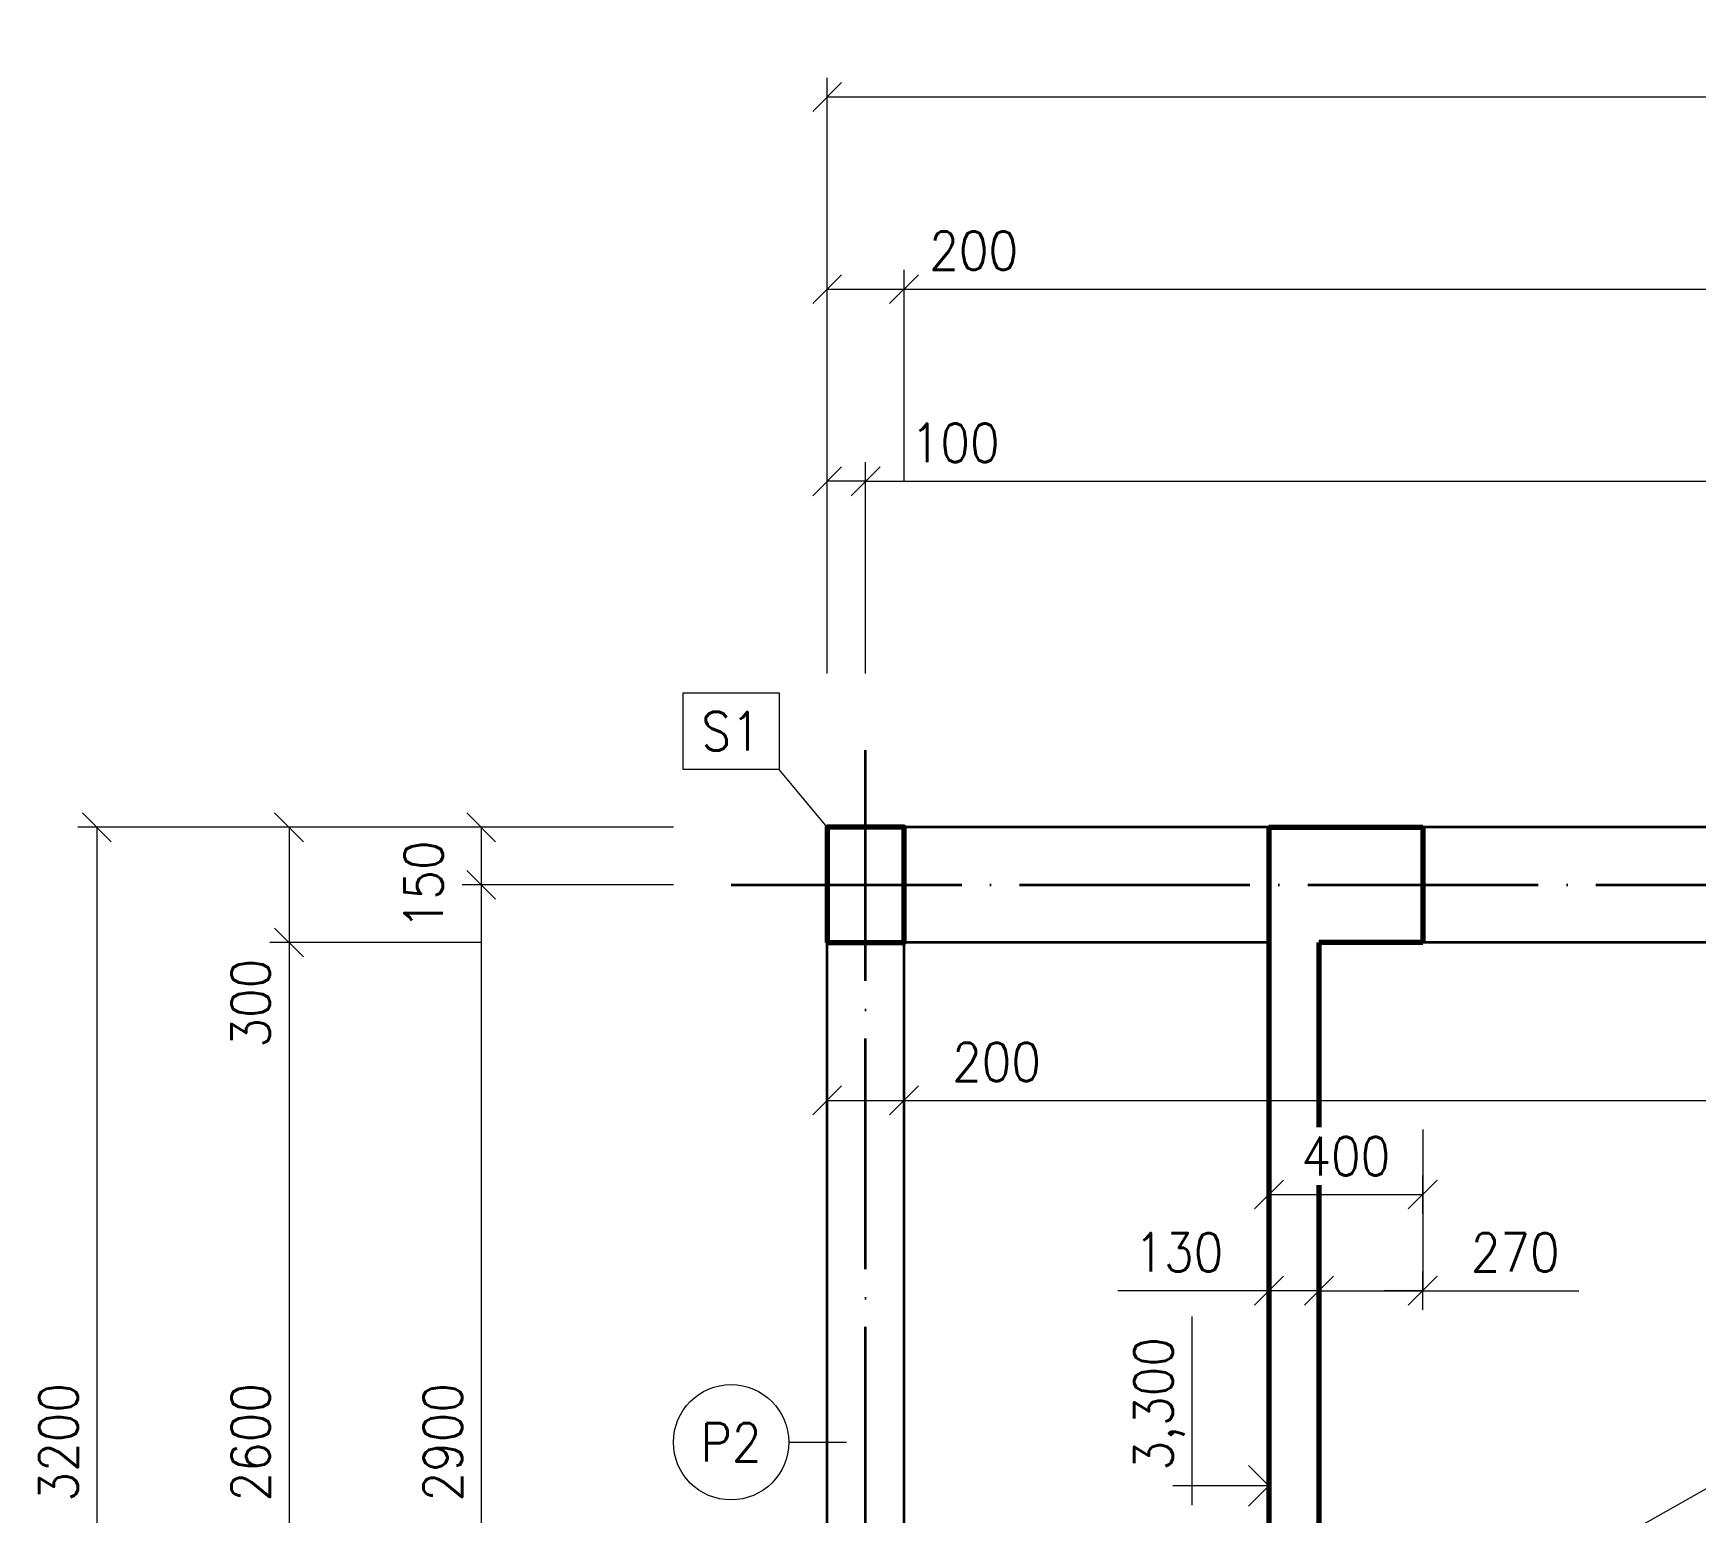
# Model space of a CAD drawing. Header units: millimetres. Extents: x 12191 to 26296, y 7885 to 15101.
# Drawn here: x 12191 to 16516, y 11252 to 15101 of the extents above; entities that cross this region are included whole.
import ezdxf

# ---------------------------------------------------------------- set-up
doc = ezdxf.new("R2010")
doc.units = ezdxf.units.MM
doc.header["$LTSCALE"] = 25
doc.header["$MEASUREMENT"] = 0
doc.linetypes.add('ACAD_ISO04W100', pattern=[30, 24, -3, 0, -3])
for name, color, linetype, lineweight in [('0.18', 51, 'Continuous', 18), ('0.25', 7, 'Continuous', 25), ('0.35', 6, 'Continuous', 35), ('0.7', 30, 'Continuous', 70)]:
    doc.layers.add(name, color=color, linetype=linetype, lineweight=lineweight)
doc.styles.add('MyTextStyle', font='romans.shx', dxfattribs={"width": 0.9})
doc.dimstyles.new('Standard SK ext', dxfattribs={"dimtxt": 100, "dimasz": 75, "dimexe": 50, "dimexo": 0, "dimgap": 50, "dimtad": 1, "dimdec": 0, "dimrnd": 5, "dimzin": 0, "dimdsep": 46, "dimtxsty": 'MyTextStyle', "dimblk": 'OBLIQUE', "dimcen": 0, "dimclrd": 51, "dimclre": 51, "dimadec": 0, "dimazin": 0, "dimtfac": 1, "dimtdec": 0, "dimtofl": 0, "dimtmove": 0, "dimatfit": 2, "dimfxl": 500, "dimfxlon": 1, "dimtolj": 1, "dimtzin": 0, "dimlwd": 18, "dimlwe": 18, "dimarcsym": 0})
doc.dimstyles.new('Standard SK int', dxfattribs={"dimtxt": 100, "dimasz": 75, "dimexe": 50, "dimexo": 0, "dimgap": 50, "dimtad": 1, "dimdec": 0, "dimrnd": 5, "dimzin": 0, "dimtxsty": 'MyTextStyle', "dimblk": 'OBLIQUE', "dimcen": 0, "dimclrd": 51, "dimclre": 51, "dimadec": 0, "dimazin": 1, "dimtm": 1e-09, "dimtfac": 1, "dimtdec": 0, "dimtofl": 0, "dimtmove": 0, "dimatfit": 2, "dimfxl": 50, "dimfxlon": 1, "dimtfill": 1, "dimtfillclr": 250, "dimtolj": 1, "dimtzin": 0, "dimlwd": 18, "dimlwe": 18, "dimarcsym": 0})

# ---------------------------------------------------------------- blocks, each defined once
blk = doc.blocks.new('_Oblique')
at = {"color": 0, "linetype": 'ByBlock', "lineweight": -2}
blk.add_line((-0.5, -0.5), (0.5, 0.5), dxfattribs=at)
blk = doc.blocks.new('*D13')
at = {"layer": '0.25', "color": 51, "linetype": 'Continuous', "lineweight": 18, "transparency": 16777216}
for p, q in [((14356.3, 13435.3), (14356.3, 13985.3)), ((19156.3, 13435.3), (19156.3, 13985.3)), ((14356.3, 13935.3), (19156.3, 13935.3))]:
    blk.add_line(p, q, dxfattribs=at)
at = {"layer": 'Defpoints', "color": 0, "linetype": 'Continuous', "transparency": 16777216}
for p in [(19156.3, 13935.3), (14356.3, 12935.3), (19156.3, 12935.3)]:
    blk.add_point(p, dxfattribs=at)
at = {"layer": '0.25', "color": 51, "linetype": 'Continuous', "lineweight": 18, "transparency": 16777216, "xscale": 75, "yscale": 75, "zscale": 75, "rotation": 180}
blk.add_blockref('_Oblique', (14356.3, 13935.3), dxfattribs=at)
at = {"layer": '0.25', "color": 51, "linetype": 'Continuous', "lineweight": 18, "transparency": 16777216, "xscale": 75, "yscale": 75, "zscale": 75}
blk.add_blockref('_Oblique', (19156.3, 13935.3), dxfattribs=at)
at = {"layer": '0.25', "color": 0, "linetype": 'Continuous', "transparency": 16777216, "insert": (16756.3, 14035.3), "char_height": 100, "attachment_point": 5, "style": 'MyTextStyle'}
blk.add_mtext('\\A1;4800', dxfattribs=at)
blk = doc.blocks.new('*D15')
at = {"layer": '0.25', "color": 51, "linetype": 'Continuous', "lineweight": 18, "transparency": 16777216}
for p, q in [((14256.3, 13435.3), (14256.3, 13985.3)), ((14356.3, 13435.3), (14356.3, 13985.3)), ((14356.3, 13935.3), (14256.3, 13935.3))]:
    blk.add_line(p, q, dxfattribs=at)
at = {"layer": 'Defpoints', "color": 0, "linetype": 'Continuous', "transparency": 16777216}
for p in [(14256.3, 13935.3), (14256.3, 12935.3), (14356.3, 12935.3)]:
    blk.add_point(p, dxfattribs=at)
at = {"layer": '0.25', "color": 51, "linetype": 'Continuous', "lineweight": 18, "transparency": 16777216, "xscale": 75, "yscale": 75, "zscale": 75, "rotation": 180}
blk.add_blockref('_Oblique', (14256.3, 13935.3), dxfattribs=at)
at = {"layer": '0.25', "color": 51, "linetype": 'Continuous', "lineweight": 18, "transparency": 16777216, "xscale": 75, "yscale": 75, "zscale": 75}
blk.add_blockref('_Oblique', (14356.3, 13935.3), dxfattribs=at)
at = {"layer": '0.25', "color": 0, "linetype": 'Continuous', "transparency": 16777216, "insert": (14589.4, 14035.3), "char_height": 100, "attachment_point": 5, "style": 'MyTextStyle'}
blk.add_mtext('\\A1;100', dxfattribs=at)
blk = doc.blocks.new('*D10')
at = {"layer": '0.25', "color": 51, "linetype": 'Continuous', "lineweight": 18, "transparency": 16777216}
for p, q in [((14256.3, 13935.3), (14256.3, 14485.3)), ((14456.3, 13935.3), (14456.3, 14485.3)), ((14256.3, 14435.3), (14456.3, 14435.3))]:
    blk.add_line(p, q, dxfattribs=at)
at = {"layer": 'Defpoints', "color": 0, "linetype": 'Continuous', "transparency": 16777216}
for p in [(14456.3, 14435.3), (14256.3, 12977.3), (14456.3, 12977.3)]:
    blk.add_point(p, dxfattribs=at)
at = {"layer": '0.25', "color": 51, "linetype": 'Continuous', "lineweight": 18, "transparency": 16777216, "xscale": 75, "yscale": 75, "zscale": 75, "rotation": 180}
blk.add_blockref('_Oblique', (14256.3, 14435.3), dxfattribs=at)
at = {"layer": '0.25', "color": 51, "linetype": 'Continuous', "lineweight": 18, "transparency": 16777216, "xscale": 75, "yscale": 75, "zscale": 75}
blk.add_blockref('_Oblique', (14456.3, 14435.3), dxfattribs=at)
at = {"layer": '0.25', "color": 0, "linetype": 'Continuous', "transparency": 16777216, "insert": (14637.4, 14535.3), "char_height": 100, "attachment_point": 5, "style": 'MyTextStyle'}
blk.add_mtext('\\A1;200', dxfattribs=at)
blk = doc.blocks.new('*D11')
at = {"layer": '0.25', "color": 51, "linetype": 'Continuous', "lineweight": 18, "transparency": 16777216}
for p, q in [((14456.3, 13935.3), (14456.3, 14485.3)), ((19056.3, 13935.3), (19056.3, 14485.3)), ((14456.3, 14435.3), (19056.3, 14435.3))]:
    blk.add_line(p, q, dxfattribs=at)
at = {"layer": 'Defpoints', "color": 0, "linetype": 'Continuous', "transparency": 16777216}
for p in [(19056.3, 14435.3), (14456.3, 12977.3), (19056.3, 12977.3)]:
    blk.add_point(p, dxfattribs=at)
at = {"layer": '0.25', "color": 51, "linetype": 'Continuous', "lineweight": 18, "transparency": 16777216, "xscale": 75, "yscale": 75, "zscale": 75, "rotation": 180}
blk.add_blockref('_Oblique', (14456.3, 14435.3), dxfattribs=at)
at = {"layer": '0.25', "color": 51, "linetype": 'Continuous', "lineweight": 18, "transparency": 16777216, "xscale": 75, "yscale": 75, "zscale": 75}
blk.add_blockref('_Oblique', (19056.3, 14435.3), dxfattribs=at)
at = {"layer": '0.25', "color": 0, "linetype": 'Continuous', "transparency": 16777216, "insert": (16756.3, 14535.3), "char_height": 100, "attachment_point": 5, "style": 'MyTextStyle'}
blk.add_mtext('\\A1;4600', dxfattribs=at)
blk = doc.blocks.new('*D12')
at = {"layer": '0.25', "color": 51, "linetype": 'Continuous', "lineweight": 18, "transparency": 16777216}
for p, q in [((14256.3, 14435.3), (14256.3, 14985.3)), ((19256.3, 14435.3), (19256.3, 14985.3)), ((14256.3, 14935.3), (19256.3, 14935.3))]:
    blk.add_line(p, q, dxfattribs=at)
at = {"layer": 'Defpoints', "color": 0, "linetype": 'Continuous', "transparency": 16777216}
for p in [(19256.3, 14935.3), (14256.3, 12935.3), (19256.3, 12935.3)]:
    blk.add_point(p, dxfattribs=at)
at = {"layer": '0.25', "color": 51, "linetype": 'Continuous', "lineweight": 18, "transparency": 16777216, "xscale": 75, "yscale": 75, "zscale": 75, "rotation": 180}
blk.add_blockref('_Oblique', (14256.3, 14935.3), dxfattribs=at)
at = {"layer": '0.25', "color": 51, "linetype": 'Continuous', "lineweight": 18, "transparency": 16777216, "xscale": 75, "yscale": 75, "zscale": 75}
blk.add_blockref('_Oblique', (19256.3, 14935.3), dxfattribs=at)
at = {"layer": '0.25', "color": 0, "linetype": 'Continuous', "transparency": 16777216, "insert": (16756.3, 15035.3), "char_height": 100, "attachment_point": 5, "style": 'MyTextStyle'}
blk.add_mtext('\\A1;5000', dxfattribs=at)
blk = doc.blocks.new('*D29')
at = {"layer": '0.25', "color": 51, "linetype": 'Continuous', "lineweight": 18, "transparency": 16777216}
for p, q in [((13856.3, 13035.3), (13306.3, 13035.3)), ((13356.3, 13035.3), (13356.3, 12885.3)), ((13856.3, 12885.3), (13306.3, 12885.3))]:
    blk.add_line(p, q, dxfattribs=at)
at = {"layer": 'Defpoints', "color": 0, "linetype": 'Continuous', "transparency": 16777216}
for p in [(14356.3, 13035.3), (13356.3, 12885.3), (14356.3, 12885.3)]:
    blk.add_point(p, dxfattribs=at)
at = {"layer": '0.25', "color": 51, "linetype": 'Continuous', "lineweight": 18, "transparency": 16777216, "xscale": 75, "yscale": 75, "zscale": 75}
for p, rotation in [((13356.3, 13035.3), 90), ((13356.3, 12885.3), 270)]:
    blk.add_blockref('_Oblique', p, dxfattribs=dict(at, rotation=rotation))
at = {"layer": '0.25', "color": 0, "linetype": 'Continuous', "transparency": 16777216, "insert": (13206.3, 12885.3), "char_height": 100, "attachment_point": 5, "rotation": 90, "style": 'MyTextStyle'}
blk.add_mtext('\\A1;150', dxfattribs=at)
blk = doc.blocks.new('*D24')
at = {"layer": '0.25', "color": 51, "linetype": 'Continuous', "lineweight": 18, "transparency": 16777216}
for p, q in [((13856.3, 12885.3), (13306.3, 12885.3)), ((13356.3, 12885.3), (13356.3, 9985.3)), ((13856.3, 9985.3), (13306.3, 9985.3))]:
    blk.add_line(p, q, dxfattribs=at)
at = {"layer": 'Defpoints', "color": 0, "linetype": 'Continuous', "transparency": 16777216}
for p in [(14356.3, 12885.3), (13356.3, 9985.3), (14356.3, 9985.3)]:
    blk.add_point(p, dxfattribs=at)
at = {"layer": '0.25', "color": 51, "linetype": 'Continuous', "lineweight": 18, "transparency": 16777216, "xscale": 75, "yscale": 75, "zscale": 75}
for p, rotation in [((13356.3, 12885.3), 90), ((13356.3, 9985.3), 270)]:
    blk.add_blockref('_Oblique', p, dxfattribs=dict(at, rotation=rotation))
at = {"layer": '0.25', "color": 0, "linetype": 'Continuous', "transparency": 16777216, "insert": (13256.3, 11435.3), "char_height": 100, "attachment_point": 5, "rotation": 90, "style": 'MyTextStyle'}
blk.add_mtext('\\A1;2900', dxfattribs=at)
blk = doc.blocks.new('*D26')
at = {"layer": '0.25', "color": 51, "linetype": 'Continuous', "lineweight": 18, "transparency": 16777216}
for p, q in [((13356.3, 13035.3), (12806.3, 13035.3)), ((12856.3, 13035.3), (12856.3, 12735.3)), ((13356.3, 12735.3), (12806.3, 12735.3))]:
    blk.add_line(p, q, dxfattribs=at)
at = {"layer": 'Defpoints', "color": 0, "linetype": 'Continuous', "transparency": 16777216}
for p in [(14356.3, 13035.3), (12856.3, 12735.3), (14356.3, 12735.3)]:
    blk.add_point(p, dxfattribs=at)
at = {"layer": '0.25', "color": 51, "linetype": 'Continuous', "lineweight": 18, "transparency": 16777216, "xscale": 75, "yscale": 75, "zscale": 75}
for p, rotation in [((12856.3, 13035.3), 90), ((12856.3, 12735.3), 270)]:
    blk.add_blockref('_Oblique', p, dxfattribs=dict(at, rotation=rotation))
at = {"layer": '0.25', "color": 0, "linetype": 'Continuous', "transparency": 16777216, "insert": (12756.3, 12577.6), "char_height": 100, "attachment_point": 5, "rotation": 90, "style": 'MyTextStyle'}
blk.add_mtext('\\A1;300', dxfattribs=at)
blk = doc.blocks.new('*D27')
at = {"layer": '0.25', "color": 51, "linetype": 'Continuous', "lineweight": 18, "transparency": 16777216}
for p, q in [((13356.3, 12735.3), (12806.3, 12735.3)), ((12856.3, 12735.3), (12856.3, 10135.3)), ((13356.3, 10135.3), (12806.3, 10135.3))]:
    blk.add_line(p, q, dxfattribs=at)
at = {"layer": 'Defpoints', "color": 0, "linetype": 'Continuous', "transparency": 16777216}
for p in [(14356.3, 12735.3), (12856.3, 10135.3), (14356.3, 10135.3)]:
    blk.add_point(p, dxfattribs=at)
at = {"layer": '0.25', "color": 51, "linetype": 'Continuous', "lineweight": 18, "transparency": 16777216, "xscale": 75, "yscale": 75, "zscale": 75}
for p, rotation in [((12856.3, 12735.3), 90), ((12856.3, 10135.3), 270)]:
    blk.add_blockref('_Oblique', p, dxfattribs=dict(at, rotation=rotation))
at = {"layer": '0.25', "color": 0, "linetype": 'Continuous', "transparency": 16777216, "insert": (12756.3, 11435.3), "char_height": 100, "attachment_point": 5, "rotation": 90, "style": 'MyTextStyle'}
blk.add_mtext('\\A1;2600', dxfattribs=at)
blk = doc.blocks.new('*D23')
at = {"layer": '0.25', "color": 51, "linetype": 'Continuous', "lineweight": 18, "transparency": 16777216}
for p, q in [((12856.3, 13035.3), (12306.3, 13035.3)), ((12356.3, 13035.3), (12356.3, 9835.3)), ((12856.3, 9835.3), (12306.3, 9835.3))]:
    blk.add_line(p, q, dxfattribs=at)
at = {"layer": 'Defpoints', "color": 0, "linetype": 'Continuous', "transparency": 16777216}
for p in [(14356.3, 13035.3), (12356.3, 9835.3), (14356.3, 9835.3)]:
    blk.add_point(p, dxfattribs=at)
at = {"layer": '0.25', "color": 51, "linetype": 'Continuous', "lineweight": 18, "transparency": 16777216, "xscale": 75, "yscale": 75, "zscale": 75}
for p, rotation in [((12356.3, 13035.3), 90), ((12356.3, 9835.3), 270)]:
    blk.add_blockref('_Oblique', p, dxfattribs=dict(at, rotation=rotation))
at = {"layer": '0.25', "color": 0, "linetype": 'Continuous', "transparency": 16777216, "insert": (12256.3, 11435.3), "char_height": 100, "attachment_point": 5, "rotation": 90, "style": 'MyTextStyle'}
blk.add_mtext('\\A1;3200', dxfattribs=at)
blk = doc.blocks.new('*D30')
at = {"layer": '0.25', "color": 51, "linetype": 'Continuous', "lineweight": 18, "transparency": 16777216}
for p, q in [((14256.3, 12374.8), (14256.3, 12274.8)), ((14456.3, 12374.8), (14456.3, 12274.8)), ((14256.3, 12324.8), (14456.3, 12324.8)), ((14456.3, 12324.8), (14862.8, 12324.8))]:
    blk.add_line(p, q, dxfattribs=at)
at = {"layer": 'Defpoints', "color": 0, "linetype": 'Continuous', "transparency": 16777216}
for p in [(14256.3, 12735.3), (14456.3, 12735.3), (14456.3, 12324.8)]:
    blk.add_point(p, dxfattribs=at)
at = {"layer": '0.25', "color": 51, "linetype": 'Continuous', "lineweight": 18, "transparency": 16777216, "xscale": 75, "yscale": 75, "zscale": 75, "rotation": 180}
blk.add_blockref('_Oblique', (14256.3, 12324.8), dxfattribs=at)
at = {"layer": '0.25', "color": 51, "linetype": 'Continuous', "lineweight": 18, "transparency": 16777216, "xscale": 75, "yscale": 75, "zscale": 75}
blk.add_blockref('_Oblique', (14456.3, 12324.8), dxfattribs=at)
at = {"layer": '0.25', "color": 0, "linetype": 'Continuous', "transparency": 16777216, "insert": (14697, 12424.8), "char_height": 100, "attachment_point": 5, "style": 'MyTextStyle', "bg_fill": 3, "box_fill_scale": 1.25, "bg_fill_color": 256, "bg_fill_true_color": 13158600, "bg_fill_transparency": 0}
blk.add_mtext('\\A1;200', dxfattribs=at)
blk = doc.blocks.new('*D31')
at = {"layer": '0.25', "color": 51, "linetype": 'Continuous', "lineweight": 18, "transparency": 16777216}
for p, q in [((14456.3, 12374.8), (14456.3, 12274.8)), ((19056.3, 12374.8), (19056.3, 12274.8)), ((14456.3, 12324.8), (19056.3, 12324.8))]:
    blk.add_line(p, q, dxfattribs=at)
at = {"layer": 'Defpoints', "color": 0, "linetype": 'Continuous', "transparency": 16777216}
for p in [(14456.3, 12735.3), (19056.3, 12735.3), (19056.3, 12324.8)]:
    blk.add_point(p, dxfattribs=at)
at = {"layer": '0.25', "color": 51, "linetype": 'Continuous', "lineweight": 18, "transparency": 16777216, "xscale": 75, "yscale": 75, "zscale": 75, "rotation": 180}
blk.add_blockref('_Oblique', (14456.3, 12324.8), dxfattribs=at)
at = {"layer": '0.25', "color": 51, "linetype": 'Continuous', "lineweight": 18, "transparency": 16777216, "xscale": 75, "yscale": 75, "zscale": 75}
blk.add_blockref('_Oblique', (19056.3, 12324.8), dxfattribs=at)
at = {"layer": '0.25', "color": 0, "linetype": 'Continuous', "transparency": 16777216, "insert": (16756.3, 12424.8), "char_height": 100, "attachment_point": 5, "style": 'MyTextStyle', "bg_fill": 3, "box_fill_scale": 1.25, "bg_fill_color": 256, "bg_fill_true_color": 13158600, "bg_fill_transparency": 0}
blk.add_mtext('\\A1;4600', dxfattribs=at)
blk = doc.blocks.new('*D39')
at = {"layer": '0.25', "color": 51, "linetype": 'Continuous', "lineweight": 18, "transparency": 16777216}
for p, q in [((15405.8, 12029.7), (15405.8, 12129.7)), ((15805.8, 12029.7), (15805.8, 12129.7)), ((15405.8, 12079.7), (15805.8, 12079.7))]:
    blk.add_line(p, q, dxfattribs=at)
at = {"layer": 'Defpoints', "color": 0, "linetype": 'Continuous', "transparency": 16777216}
for p in [(15805.8, 12079.7), (15405.8, 11418), (15805.8, 11418)]:
    blk.add_point(p, dxfattribs=at)
at = {"layer": '0.25', "color": 51, "linetype": 'Continuous', "lineweight": 18, "transparency": 16777216, "xscale": 75, "yscale": 75, "zscale": 75, "rotation": 180}
blk.add_blockref('_Oblique', (15405.8, 12079.7), dxfattribs=at)
at = {"layer": '0.25', "color": 51, "linetype": 'Continuous', "lineweight": 18, "transparency": 16777216, "xscale": 75, "yscale": 75, "zscale": 75}
blk.add_blockref('_Oblique', (15805.8, 12079.7), dxfattribs=at)
at = {"layer": '0.25', "color": 0, "linetype": 'Continuous', "transparency": 16777216, "insert": (15605.8, 12179.7), "char_height": 100, "attachment_point": 5, "style": 'MyTextStyle', "bg_fill": 3, "box_fill_scale": 1.25, "bg_fill_color": 256, "bg_fill_true_color": 13158600, "bg_fill_transparency": 0}
blk.add_mtext('\\A1;400', dxfattribs=at)
blk = doc.blocks.new('*D40')
at = {"layer": '0.25', "color": 51, "linetype": 'Continuous', "lineweight": 18, "transparency": 16777216}
for p, q in [((15405.8, 11879.5), (15405.8, 11779.5)), ((15535.8, 11879.5), (15535.8, 11779.5)), ((15405.8, 11829.5), (15012.2, 11829.5)), ((15535.8, 11829.5), (15405.8, 11829.5))]:
    blk.add_line(p, q, dxfattribs=at)
at = {"layer": 'Defpoints', "color": 0, "linetype": 'Continuous', "transparency": 16777216}
for p in [(15405.8, 12735.3), (15535.8, 12735.3), (15405.8, 11829.5)]:
    blk.add_point(p, dxfattribs=at)
at = {"layer": '0.25', "color": 51, "linetype": 'Continuous', "lineweight": 18, "transparency": 16777216, "xscale": 75, "yscale": 75, "zscale": 75, "rotation": 180}
blk.add_blockref('_Oblique', (15405.8, 11829.5), dxfattribs=at)
at = {"layer": '0.25', "color": 51, "linetype": 'Continuous', "lineweight": 18, "transparency": 16777216, "xscale": 75, "yscale": 75, "zscale": 75}
blk.add_blockref('_Oblique', (15535.8, 11829.5), dxfattribs=at)
at = {"layer": '0.25', "color": 0, "linetype": 'Continuous', "transparency": 16777216, "insert": (15171.5, 11929.5), "char_height": 100, "attachment_point": 5, "style": 'MyTextStyle'}
blk.add_mtext('\\A1;130', dxfattribs=at)
blk = doc.blocks.new('*D41')
at = {"layer": '0.25', "color": 51, "linetype": 'Continuous', "lineweight": 18, "transparency": 16777216}
for p, q in [((15535.8, 11879.5), (15535.8, 11779.5)), ((15805.8, 11779.5), (15805.8, 11879.5)), ((15535.8, 11829.5), (15805.8, 11829.5)), ((15805.8, 11829.5), (16212.2, 11829.5))]:
    blk.add_line(p, q, dxfattribs=at)
at = {"layer": 'Defpoints', "color": 0, "linetype": 'Continuous', "transparency": 16777216}
for p in [(15535.8, 12735.3), (15805.8, 11829.5), (15805.8, 11718)]:
    blk.add_point(p, dxfattribs=at)
at = {"layer": '0.25', "color": 51, "linetype": 'Continuous', "lineweight": 18, "transparency": 16777216, "xscale": 75, "yscale": 75, "zscale": 75, "rotation": 180}
blk.add_blockref('_Oblique', (15535.8, 11829.5), dxfattribs=at)
at = {"layer": '0.25', "color": 51, "linetype": 'Continuous', "lineweight": 18, "transparency": 16777216, "xscale": 75, "yscale": 75, "zscale": 75}
blk.add_blockref('_Oblique', (15805.8, 11829.5), dxfattribs=at)
at = {"layer": '0.25', "color": 0, "linetype": 'Continuous', "transparency": 16777216, "insert": (16046.5, 11929.5), "char_height": 100, "attachment_point": 5, "style": 'MyTextStyle', "bg_fill": 3, "box_fill_scale": 1.25, "bg_fill_color": 256, "bg_fill_true_color": 13158600, "bg_fill_transparency": 0}
blk.add_mtext('\\A1;270', dxfattribs=at)

msp = doc.modelspace()

# ---------------------------------------------------------------- linework, layer by layer
at = {"layer": '0.18', "linetype": 'Continuous'}
for p, q in [((14256.3, 13035.3), (14131.3, 13185.3)), ((15205.8, 11271.8), (15205.8, 11762.2)), ((14156.3, 11435.3), (14306.3, 11435.3)), ((14456.3, 10135.3), (16625.7, 11361.5)), ((15405.8, 11321.8), (15352.7, 11374.8)), ((15405.8, 11321.8), (15155.8, 11321.8)), ((15405.8, 11321.8), (15352.7, 11268.8))]:
    msp.add_line(p, q, dxfattribs=at)
msp.add_lwpolyline([(14131.3, 13185.3), (13881.3, 13185.3), (13881.3, 13385.3), (14131.3, 13385.3)], close=True, dxfattribs=at)
msp.add_circle((14006.3, 11435.3), 150, dxfattribs=at)
at = {"layer": '0.35', "linetype": 'ACAD_ISO04W100'}
for p, q in [((14356.3, 9635.3), (14356.3, 13285.3)), ((14006.3, 12885.3), (19506.3, 12885.3))]:
    msp.add_line(p, q, dxfattribs=at)
at = {"layer": '0.35', "linetype": 'Continuous'}
for p, q in [((15405.8, 13035.3), (14456.3, 13035.3)), ((19056.3, 13035.3), (15805.8, 13035.3)), ((14256.3, 10891.2), (14256.3, 12735.3)), ((15405.8, 12735.3), (14456.3, 12735.3)), ((14456.3, 10891.2), (14456.3, 12735.3)), ((19056.3, 12735.3), (15805.8, 12735.3))]:
    msp.add_line(p, q, dxfattribs=at)
at = {"layer": '0.7', "linetype": 'Continuous'}
for p, q in [((15405.8, 13035.3), (15405.8, 9835.3)), ((15405.8, 13035.3), (15805.8, 13035.3)), ((15805.8, 13035.3), (15805.8, 12735.3)), ((15805.8, 12735.3), (15535.8, 12735.3)), ((15535.8, 12735.3), (15535.8, 10135.3))]:
    msp.add_line(p, q, dxfattribs=at)
msp.add_lwpolyline([(14256.3, 12735.3), (14456.3, 12735.3), (14456.3, 13035.3), (14256.3, 13035.3)], close=True, dxfattribs=at)

# ---------------------------------------------------------------- texts
at = {"layer": '0.25', "linetype": 'Continuous', "char_height": 100, "attachment_point": 5, "style": 'MyTextStyle'}
for s, insert in [('{\\Fromans|c238;S1}', (14006.3, 13285.3)), ('{\\Fromans|c238;P2}', (14006.3, 11435.3))]:
    msp.add_mtext_dynamic_manual_height_columns(s, width=150, gutter_width=500, heights=[0], dxfattribs=dict(at, insert=insert))
at = {"layer": '0.25', "linetype": 'Continuous', "insert": (15185.8, 11361.8), "char_height": 100, "attachment_point": 7, "rotation": 90, "style": 'MyTextStyle'}
msp.add_mtext_dynamic_manual_height_columns('{\\Fromans|c238;3,300}', width=371.261, gutter_width=500, heights=[0], dxfattribs=at)

# ---------------------------------------------------------------- dimensions: what is measured, and where the dimension line sits
at = {"layer": '0.25', "linetype": 'Continuous'}
dim = msp.add_linear_dim(base=(19256.3, 14935.3), p1=(14256.3, 12935.3), p2=(19256.3, 12935.3), dimstyle='Standard SK ext', dxfattribs=at)
dim.commit()
dim.dimension.update_dxf_attribs({"geometry": '*D12', "text_midpoint": (16756.3, 15035.3)})
for base, p1, p2, picture, middle in [((14456.3, 14435.3), (14256.3, 12977.3), (14456.3, 12977.3), '*D10', (14637.4, 14435.3)), ((14256.3, 13935.3), (14356.3, 12935.3), (14256.3, 12935.3), '*D15', (14589.4, 13935.3))]:
    dim = msp.add_linear_dim(base=base, p1=p1, p2=p2, dimstyle='Standard SK ext', override={"dimtmove": 1}, dxfattribs=at)
    dim.commit()
    dim.dimension.update_dxf_attribs({"geometry": picture, "text_midpoint": middle, "dimtype": 160})
for base, p1, p2, picture, middle in [((19056.3, 14435.3), (14456.3, 12977.3), (19056.3, 12977.3), '*D11', (16756.3, 14535.3)), ((19156.3, 13935.3), (14356.3, 12935.3), (19156.3, 12935.3), '*D13', (16756.3, 14035.3))]:
    dim = msp.add_linear_dim(base=base, p1=p1, p2=p2, dimstyle='Standard SK ext', override={"dimtmove": 1}, dxfattribs=at)
    dim.commit()
    dim.dimension.update_dxf_attribs({"geometry": picture, "text_midpoint": middle})
dim = msp.add_linear_dim(base=(12356.3, 9835.3), p1=(14356.3, 13035.3), p2=(14356.3, 9835.3), angle=90, dimstyle='Standard SK ext', dxfattribs=at)
dim.commit()
dim.dimension.update_dxf_attribs({"geometry": '*D23', "text_midpoint": (12256.3, 11435.3)})
for base, p2, picture, middle in [((12856.3, 12735.3), (14356.3, 12735.3), '*D26', (12856.3, 12577.6)), ((13356.3, 12885.3), (14356.3, 12885.3), '*D29', (13306.3, 12885.3))]:
    dim = msp.add_linear_dim(base=base, p1=(14356.3, 13035.3), p2=p2, angle=90, dimstyle='Standard SK ext', override={"dimtmove": 1}, dxfattribs=at)
    dim.commit()
    dim.dimension.update_dxf_attribs({"geometry": picture, "text_midpoint": middle, "dimtype": 160})
for base, p1, p2, picture, middle in [((13356.3, 9985.3), (14356.3, 12885.3), (14356.3, 9985.3), '*D24', (13256.3, 11435.3)), ((12856.3, 10135.3), (14356.3, 12735.3), (14356.3, 10135.3), '*D27', (12756.3, 11435.3))]:
    dim = msp.add_linear_dim(base=base, p1=p1, p2=p2, angle=90, dimstyle='Standard SK ext', override={"dimtmove": 1}, dxfattribs=at)
    dim.commit()
    dim.dimension.update_dxf_attribs({"geometry": picture, "text_midpoint": middle})

# ---------------------------------------------------------------- next in the draw order: dimensions: what is measured, and where the dimension line sits
dim = msp.add_linear_dim(base=(14456.3, 12324.8), p1=(14256.3, 12735.3), p2=(14456.3, 12735.3), dimstyle='Standard SK int', dxfattribs=at)
dim.commit()
dim.dimension.update_dxf_attribs({"geometry": '*D30', "text_midpoint": (14697, 12424.8)})

# ---------------------------------------------------------------- next in the draw order: dimensions: what is measured, and where the dimension line sits
dim = msp.add_linear_dim(base=(19056.3, 12324.8), p1=(14456.3, 12735.3), p2=(19056.3, 12735.3), dimstyle='Standard SK int', override={"dimtmove": 1}, dxfattribs=at)
dim.commit()
dim.dimension.update_dxf_attribs({"geometry": '*D31', "text_midpoint": (16756.3, 12424.8)})

# ---------------------------------------------------------------- next in the draw order: dimensions: what is measured, and where the dimension line sits
dim = msp.add_linear_dim(base=(15805.8, 12079.7), p1=(15405.8, 11418), p2=(15805.8, 11418), dimstyle='Standard SK int', override={"dimtfill": 1}, dxfattribs=at)
dim.commit()
dim.dimension.update_dxf_attribs({"geometry": '*D39', "text_midpoint": (15605.8, 12079.7), "dimtype": 160})

# ---------------------------------------------------------------- next in the draw order: dimensions: what is measured, and where the dimension line sits
dim = msp.add_linear_dim(base=(15405.8, 11829.5), p1=(15535.8, 12735.3), p2=(15405.8, 12735.3), dimstyle='Standard SK int', override={"dimtfill": 0}, dxfattribs=at)
dim.commit()
dim.dimension.update_dxf_attribs({"geometry": '*D40', "text_midpoint": (15171.5, 11829.5), "dimtype": 160})

# ---------------------------------------------------------------- next in the draw order: dimensions: what is measured, and where the dimension line sits
dim = msp.add_linear_dim(base=(15805.8, 11829.5), p1=(15535.8, 12735.3), p2=(15805.8, 11718), dimstyle='Standard SK int', dxfattribs=at)
dim.commit()
dim.dimension.update_dxf_attribs({"geometry": '*D41', "text_midpoint": (16046.5, 11829.5), "dimtype": 160})

# ---------------------------------------------------------------- next in the draw order: linework, layer by layer
at = {"layer": '0.18', "linetype": 'Continuous'}
for p, q in [((15805.8, 12248.6), (15805.8, 11829.5)), ((15805.8, 11829.5), (15705.8, 11829.5))]:
    msp.add_line(p, q, dxfattribs=at)

doc.saveas('drawing.dxf')
